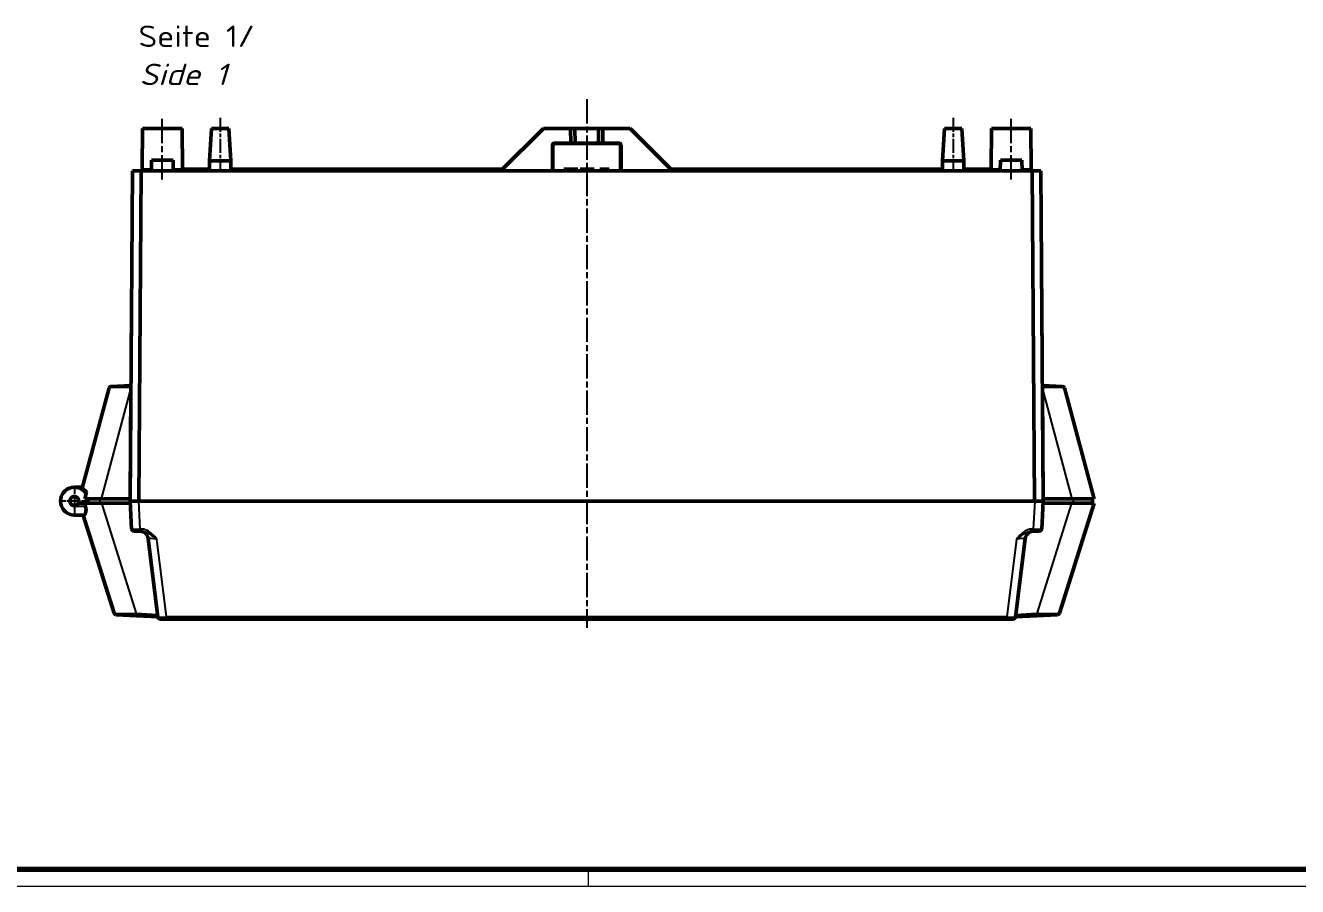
# Model space of a CAD drawing. Header units: millimetres. Extents: x 1 to 1188, y 1 to 840.
# Drawn here: x 297.7 to 594.5, y 1 to 201.8 of the extents above; entities that cross this region are included whole.
import ezdxf

# ---------------------------------------------------------------- set-up
doc = ezdxf.new("R2010")
doc.units = ezdxf.units.MM
doc.linetypes.add('CHAIN', pattern=[0.3543, 0.2362, -0.0295, 0.0591, -0.0295])
doc.linetypes.add('DASH_DOT', pattern=[0.37, 0.24, -0.06, 0.01, -0.06])
doc.layers.get('0').update_dxf_attribs({"lineweight": 25})
for name, color, linetype, lineweight in [('Mittellinie (ISO)', 1, 'DASH_DOT', 25), ('Mittelpunktmarkierung (ISO)', 1, 'DASH_DOT', 25), ('Sichtbar (ISO)', 7, 'Continuous', 50), ('Sichtbar schmal (ISO)', 1, 'Continuous', 25), ('Symbol (ISO)', 1, 'Continuous', 25)]:
    doc.layers.add(name, color=color, linetype=linetype, lineweight=lineweight)
doc.styles.add('5', font='isocpeur.ttf', dxfattribs={"width": 1.1})
doc.styles.add('Textstil245', font='isocpeui.ttf', dxfattribs={"width": 1.1})

# ---------------------------------------------------------------- blocks, each defined once
blk = doc.blocks.new('Ränder Bopla-A0-Rahmen')
at = {"color": 3, "linetype": 'Continuous', "lineweight": 70}
blk.add_line((1184, 5), (20, 5), dxfattribs=at)
at = {"color": 1, "linetype": 'Continuous', "lineweight": 18}
for p, q in [((429, 5), (429, 1)), ((1188, 1), (1, 1))]:
    blk.add_line(p, q, dxfattribs=at)

msp = doc.modelspace()

# ---------------------------------------------------------------- linework, layer by layer
at = {"layer": 'Mittellinie (ISO)', "linetype": 'CHAIN', "ltscale": 23.990969}
for p, q in [((428.6775348, 184.6825791), (428.6775348, 61.3406247)), ((329.6775348, 165.8971961), (329.6775348, 180.3015594)), ((527.6775348, 165.8971961), (527.6775348, 180.3015594))]:
    msp.add_line(p, q, dxfattribs=at)
at = {"layer": 'Mittellinie (ISO)', "linetype": 'CHAIN', "ltscale": 13.889993}
for p, q in [((343.1775348, 180.3015594), (343.1775348, 167.8015594)), ((514.1775348, 180.3015594), (514.1775348, 167.8015594))]:
    msp.add_line(p, q, dxfattribs=at)
at = {"layer": 'Mittelpunktmarkierung (ISO)', "linetype": 'CHAIN', "ltscale": 7.889472}
for p, q in [((309.1775348, 94.4515594), (309.1775348, 87.3515594)), ((312.7275348, 90.9015594), (305.6275348, 90.9015594))]:
    msp.add_line(p, q, dxfattribs=at)
at = {"layer": 'Sichtbar (ISO)'}
for p, q in [((324.9954642, 168.3971961), (325.0775348, 177.8015594)), ((325.0775348, 177.8015594), (334.2775348, 177.8015594)), ((334.3596054, 168.3971961), (334.2775348, 177.8015594)), ((341.1775348, 177.8015594), (340.6775348, 170.3015594)), ((341.1775348, 177.8015594), (345.1775348, 177.8015594)), ((345.1775348, 177.8015594), (345.6775348, 170.3015594)), ((408.6775348, 167.9015594), (418.5775348, 177.8015594)), ((424.9275348, 177.8015594), (418.5775348, 177.8015594)), ((424.9458727, 174.4015594), (424.9275348, 177.8015594)), ((424.9275348, 177.8015594), (425.9275348, 177.8015594)), ((425.9275348, 177.8015594), (425.9572832, 174.3927339)), ((425.9275348, 177.8015594), (431.4275348, 177.8015594)), ((431.4275348, 177.8015594), (431.3977864, 174.3927339)), ((431.4275348, 177.8015594), (432.4275348, 177.8015594)), ((432.4275348, 177.8015594), (432.4091969, 174.4015594)), ((438.7775348, 177.8015594), (432.4275348, 177.8015594)), ((448.6775348, 167.9015594), (438.7775348, 177.8015594)), ((512.1775348, 177.8015594), (511.6775348, 170.3015594)), ((512.1775348, 177.8015594), (516.1775348, 177.8015594)), ((516.1775348, 177.8015594), (516.6775348, 170.3015594)), ((522.9954642, 168.3971961), (523.0775348, 177.8015594)), ((523.0775348, 177.8015594), (532.2775348, 177.8015594)), ((532.3596054, 168.3971961), (532.2775348, 177.8015594)), ((420.6775348, 167.9015594), (420.6775348, 173.9015642)), ((420.7869198, 173.7921792), (420.7873683, 167.9015594)), ((421.1775491, 174.4015594), (424.9458727, 174.4015594)), ((424.9464625, 174.2922125), (421.286896, 174.2922125)), ((425.9572832, 174.3927339), (424.9458727, 174.4015594)), ((424.9464625, 174.2922125), (425.9580834, 174.3010414)), ((425.9573977, 174.3796132), (425.9572832, 174.3927339)), ((425.9580834, 174.3010414), (425.9579689, 174.3141629)), ((431.3971008, 174.3141629), (431.3969862, 174.3010414)), ((431.3969862, 174.3010414), (432.4086071, 174.2922125)), ((431.3977864, 174.3927339), (431.3976719, 174.3796132)), ((432.4091969, 174.4015594), (431.3977864, 174.3927339)), ((436.0681737, 174.2922125), (432.4086071, 174.2922125)), ((432.4091969, 174.4015594), (436.1775205, 174.4015594)), ((436.5677013, 167.9015594), (436.5681499, 173.7921792)), ((436.6775348, 173.9015642), (436.6775348, 167.9015594)), ((327.1775348, 170.4015594), (327.1338971, 167.9015594)), ((327.1775348, 170.4015594), (332.1775348, 170.4015594)), ((332.1775348, 170.4015594), (332.2211725, 167.9015594)), ((345.6775348, 170.3015594), (340.6775348, 170.3015594)), ((340.6775348, 167.9015594), (340.6775348, 170.3015594)), ((345.6775348, 167.9015594), (345.6775348, 170.3015594)), ((516.6775348, 170.3015594), (511.6775348, 170.3015594)), ((511.6775348, 167.9015594), (511.6775348, 170.3015594)), ((516.6775348, 167.9015594), (516.6775348, 170.3015594)), ((525.1775348, 170.4015594), (525.1338971, 167.9015594)), ((525.1775348, 170.4015594), (530.1775348, 170.4015594)), ((530.1775348, 170.4015594), (530.2211725, 167.9015594)), ((322.7151049, 167.9015594), (322.1775348, 90.9015594)), ((322.7151049, 167.9015594), (324.7150562, 167.9015594)), ((324.7251049, 167.9015594), (324.1875348, 90.9015594)), ((324.7150562, 167.9015594), (324.7251049, 167.9015594)), ((532.6299647, 167.9015594), (324.7251049, 167.9015594)), ((340.6775348, 168.3015594), (334.3696885, 168.3015594)), ((409.0775348, 168.3015594), (345.6775348, 168.3015594)), ((421.1775348, 168.3015594), (420.7873379, 168.3015594)), ((421.1775348, 167.9015594), (421.1775348, 168.3015594)), ((423.5270008, 168.3015594), (423.3701249, 168.3015594)), ((423.3701249, 167.9015594), (423.3701249, 168.3015594)), ((423.9125148, 168.3015594), (423.5270008, 168.3015594)), ((423.5270008, 167.9015594), (423.5270008, 168.3015594)), ((424.9956256, 168.3015594), (423.9125148, 168.3015594)), ((426.0820742, 168.3015594), (424.9956256, 168.3015594)), ((426.4642504, 168.3015594), (426.0820742, 168.3015594)), ((426.4642504, 167.9015594), (426.4642504, 168.3015594)), ((426.5877484, 168.3015594), (426.4642504, 168.3015594)), ((426.5877484, 167.9015594), (426.5877484, 168.3015594)), ((427.659177, 168.3015594), (427.1818739, 168.3015594)), ((427.1818739, 167.9015594), (427.1818739, 168.3015594)), ((428.8808058, 168.3015594), (427.659177, 168.3015594)), ((430.0073078, 168.3015594), (428.8808058, 168.3015594)), ((430.4495642, 168.3015594), (430.0073078, 168.3015594)), ((430.4495642, 167.9015594), (430.4495642, 168.3015594)), ((432.5390168, 168.3015594), (431.7780021, 168.3015594)), ((431.7780021, 167.9015594), (431.7780021, 168.3015594)), ((433.1298045, 168.3015594), (432.5390168, 168.3015594)), ((432.5390168, 167.9015594), (432.5390168, 168.3015594)), ((433.9275348, 168.3015594), (433.1298045, 168.3015594)), ((433.9275348, 167.9015594), (433.9275348, 168.3015594)), ((436.1775348, 168.3015594), (436.1775348, 167.9015594)), ((436.5677317, 168.3015594), (436.1775348, 168.3015594)), ((460.9775348, 168.3015594), (448.2775348, 168.3015594)), ((461.6267973, 168.3015594), (460.9775348, 168.3015594)), ((460.9775348, 167.9015594), (460.9775348, 168.3015594)), ((461.727532, 168.3015594), (461.6267973, 168.3015594)), ((461.6267973, 167.9015594), (461.6267973, 168.3015594)), ((461.727532, 167.9015594), (461.727532, 168.3015594)), ((511.6775348, 168.3015594), (461.727532, 168.3015594)), ((521.0775348, 168.3015594), (516.6775348, 168.3015594)), ((522.9853812, 168.3015594), (521.0775348, 168.3015594)), ((521.0775348, 167.9015594), (521.0775348, 168.3015594)), ((532.6299647, 167.9015594), (532.6400134, 167.9015594)), ((533.1675348, 90.9015594), (532.6299647, 167.9015594)), ((532.6400134, 167.9015594), (534.6399647, 167.9015594)), ((535.1775348, 90.9015594), (534.6399647, 167.9015594)), ((322.4275348, 129.9015594), (322.4498106, 129.9015594)), ((322.4275348, 129.9015594), (322.447192, 129.526478)), ((534.905259, 129.9015594), (534.9275348, 129.9015594)), ((534.9078776, 129.526478), (534.9275348, 129.9015594)), ((317.2477867, 117.2880988), (310.9812337, 93.9010044)), ((317.7045816, 117.658004), (322.3518955, 117.9015594)), ((322.1807637, 91.4015594), (322.3460513, 116.9965648)), ((322.3486818, 117.4038929), (322.3460513, 116.9965648)), ((535.0031741, 117.9015594), (539.650488, 117.658004)), ((535.0090183, 116.9965648), (535.0063878, 117.4038929)), ((535.1743059, 91.4015594), (535.0090183, 116.9965648)), ((547.0435602, 91.4015594), (540.1072829, 117.2880988)), ((322.2822563, 105.9015594), (322.2744015, 105.9014909)), ((535.0806681, 105.9014909), (535.0728133, 105.9015594)), ((309.1775348, 94.1515594), (311.0483697, 94.1515594)), ((312.014367, 92.9515309), (311.5990534, 91.4015594)), ((310.3231787, 90.4015594), (311.5495125, 90.4015594)), ((311.5495125, 90.4015594), (311.7859866, 89.6515594)), ((311.5495125, 90.4015594), (315.5778298, 90.4015594)), ((315.4878903, 91.4015594), (311.5990534, 91.4015594)), ((312.1181231, 90.9015594), (311.64454, 90.9015594)), ((312.1181231, 91.4015594), (312.1181231, 90.9015594)), ((315.4878903, 91.4015594), (322.1807637, 91.4015594)), ((322.2037387, 90.4015594), (315.5778298, 90.4015594)), ((322.1807637, 91.4015594), (322.1775348, 90.9015594)), ((322.1775348, 90.9015594), (324.1747939, 90.9015594)), ((322.1775348, 90.9015594), (322.5195568, 84.3753914)), ((533.1802757, 90.9015594), (324.1747939, 90.9015594)), ((324.1875348, 90.9015594), (533.1675348, 90.9015594)), ((533.1802757, 90.9015594), (535.1775348, 90.9015594)), ((534.8355128, 84.3753914), (535.1775348, 90.9015594)), ((541.7772398, 90.4015594), (535.1513309, 90.4015594)), ((535.1743059, 91.4015594), (541.8671793, 91.4015594)), ((535.1775348, 90.9015594), (535.1743059, 91.4015594)), ((538.9358244, 64.7621936), (547.0198854, 90.4015594)), ((541.7772398, 90.4015594), (547.0198854, 90.4015594)), ((547.0435602, 91.4015594), (541.8671793, 91.4015594)), ((546.6775348, 91.4015594), (546.6775348, 90.4015594)), ((309.1775348, 87.6515594), (311.3554833, 87.6515594)), ((311.2022559, 87.6515594), (318.4192452, 64.7621936)), ((324.5168158, 83.9015594), (323.0188715, 83.9015594)), ((324.5168158, 83.9015594), (324.7478434, 83.9015594)), ((532.6072262, 83.9015594), (532.8382538, 83.9015594)), ((534.3361981, 83.9015594), (532.8382538, 83.9015594)), ((326.3931766, 82.1452981), (328.6407079, 63.8406247)), ((528.7143617, 63.8406247), (530.961893, 82.1452981)), ((542.944676, 77.4015594), (542.9210012, 77.4015594)), ((542.944676, 77.4015594), (542.9328386, 77.4391028)), ((323.6675938, 64.1617972), (318.8699357, 64.4132318)), ((323.6675938, 64.1617972), (328.633226, 63.9015594)), ((330.6386066, 63.4015594), (329.1369809, 63.4015594)), ((330.6386066, 63.4015594), (526.716463, 63.4015594)), ((528.2180887, 63.4015594), (526.716463, 63.4015594)), ((528.7218436, 63.9015594), (533.6874758, 64.1617972)), ((538.4851339, 64.4132318), (533.6874758, 64.1617972))]:
    msp.add_line(p, q, dxfattribs=at)
msp.add_circle((309.1775348, 90.9015594), 1.05, dxfattribs=at)
for centre, radius, start, end in [((324.4954832, 168.4015594), 0.5, 270, 359.5), ((334.8595864, 168.4015594), 0.5, 180.5, 270), ((522.4954832, 168.4015594), 0.5, 270, 359.5), ((532.8595864, 168.4015594), 0.5, 180.5, 270), ((317.7307496, 117.1586892), 0.5, 93, 165), ((539.62432, 117.1586892), 0.5, 15, 87), ((309.1775348, 90.9015594), 3.25, 32.16602599, 270), ((323.0188715, 84.4015594), 0.5, 183, 270), ((324.4080843, 81.9015594), 2, 7, 90), ((532.9469853, 81.9015594), 2, 90, 173), ((534.3361981, 84.4015594), 0.5, 270, 357), ((318.8961036, 64.9125465), 0.5, 197.5, 267), ((329.1369809, 63.9015594), 0.5, 187, 270), ((528.2180887, 63.9015594), 0.5, 270, 353), ((538.458966, 64.9125465), 0.5, 273, 342.499999924)]:
    msp.add_arc(centre, radius, start, end, dxfattribs=at)
for centre, major_axis, ratio, start_param, end_param in [((421.1775396, 173.9015737), (-0.4866307, -0.114876), 0.9999574289, 4.4805594643, 6.0513748295), ((421.2869245, 173.7921887), (-0.235947, 0.4408633), 0.9999313554, 5.7918096813, 7.3626250465), ((428.6775348, 174.3796136), (2.7201371, 0), 0.0043633508, 3.141630732, 6.2831472288), ((428.6775348, 174.3141634), (2.719566, 0), 0.0043633508, 6.2831490349, 9.4248178453), ((436.0681451, 173.7921887), (0.235947, 0.4408633), 0.9999313554, 5.2037455678, 6.7745609331), ((436.17753, 173.9015737), (-0.4866307, 0.114876), 0.9999574289, 3.3734031313, 4.9442184965)]:
    msp.add_ellipse(centre, major_axis=major_axis, ratio=ratio, start_param=start_param, end_param=end_param, dxfattribs=at)
for points, knots in [([(322.3486564, 117.4038878), (322.3489018, 117.4379659), (322.3491215, 117.4719836), (322.3495518, 117.5386111), (322.3497623, 117.5712166), (322.3503287, 117.6589143), (322.350665, 117.7109961), (322.3512294, 117.7983974), (322.351456, 117.8334846), (322.3517062, 117.8722201), (322.3517753, 117.8829311), (322.3518695, 117.8975138), (322.3518945, 117.9013868), (322.3518956, 117.9015538)], [0.000000310776, 0.000000310776, 0.000000310776, 0.000000310776, 0.010222898394, 0.010222898394, 0.020449966181, 0.020449966181, 0.038943915391, 0.038943915391, 0.057457453033, 0.057457453033, 0.067749653131, 0.067749653131, 0.078039240801, 0.078039240801, 0.078039240801, 0.078039240801]), ([(535.003174, 117.9015538), (535.0031751, 117.9013867), (535.0032001, 117.8975127), (535.0032943, 117.8829259), (535.0033635, 117.8722119), (535.0036137, 117.833469), (535.0038403, 117.7983781), (535.0044048, 117.7109675), (535.0047412, 117.6588818), (535.0053075, 117.5711858), (535.005518, 117.5385859), (535.0059482, 117.4719706), (535.0061678, 117.4379594), (535.0064132, 117.4038878)], [0.000001278768, 0.000001278768, 0.000001278768, 0.000001278768, 0.010274991258, 0.010274991258, 0.02055131032, 0.02055131032, 0.039033734892, 0.039033734892, 0.057496282362, 0.057496282362, 0.06770377942, 0.06770377942, 0.077906803462, 0.077906803462, 0.077906803462, 0.077906803462]), ([(310.9812337, 93.9010044), (310.9812337, 93.9010044), (311.0390158, 93.8688375), (311.2715122, 93.7096037), (311.4454684, 93.5800505), (311.7235608, 93.3066634), (311.8306744, 93.1909042), (311.963311, 93.0208036), (311.9889515, 92.9865979), (312.014367, 92.9515309)], [-0.67488448919, -0.67488448919, -0.67488448919, -0.67488448919, -0.54079652006, -0.54079652006, -0.40670855093, -0.40670855093, -0.3400325276, -0.3400325276, -0.32401709238, -0.32401709238, -0.32401709238, -0.32401709238]), ([(311.7859866, 89.6515594), (311.8608018, 89.4142757), (311.9017266, 89.1532101), (311.8980027, 88.6691352), (311.8560769, 88.446086), (311.7431857, 88.0810284), (311.6630319, 87.9199326), (311.5026084, 87.7050365), (311.4228303, 87.6515594), (311.3554833, 87.6515594)], [-0.61931109283, -0.61931109283, -0.61931109283, -0.61931109283, -0.54467141946, -0.54467141946, -0.4700317461, -0.4700317461, -0.38951467432, -0.38951467432, -0.30899760255, -0.30899760255, -0.30899760255, -0.30899760255]), ([(311.64454, 90.9015594), (311.64454, 90.7430474), (311.6387588, 90.5852663), (311.6274896, 90.4303558), (311.6267909, 90.4207511), (311.6260708, 90.4111522), (311.6253293, 90.4015594)], [8.73006276766, 8.73006276766, 8.73006276766, 8.73006276766, 9.10598628535, 9.10598628535, 9.10598628535, 9.1292940174, 9.1292940174, 9.1292940174, 9.1292940174])]:
    msp.add_open_spline(points, degree=3, knots=knots, dxfattribs=at)
at = {"layer": 'Sichtbar schmal (ISO)'}
for p, q in [((420.6775348, 173.9015642), (420.7869198, 173.7921792)), ((421.286896, 174.2922125), (421.1775491, 174.4015594)), ((436.1775205, 174.4015594), (436.0681737, 174.2922125)), ((436.5681499, 173.7921792), (436.6775348, 173.9015642)), ((324.1774861, 90.9015594), (324.7150562, 167.9015594)), ((324.9954642, 168.3971961), (327.1425485, 168.3971961)), ((332.2125211, 168.3971961), (334.3596054, 168.3971961)), ((423.9125148, 167.9015594), (423.9125148, 168.3015594)), ((424.9956256, 167.9015594), (424.9956256, 168.3015594)), ((426.0820742, 167.9015594), (426.0820742, 168.3015594)), ((427.659177, 167.9015594), (427.659177, 168.3015594)), ((428.8808058, 167.9015594), (428.8808058, 168.3015594)), ((430.0073078, 167.9015594), (430.0073078, 168.3015594)), ((433.1298045, 167.9015594), (433.1298045, 168.3015594)), ((522.9954642, 168.3971961), (525.1425485, 168.3971961)), ((530.2125211, 168.3971961), (532.3596054, 168.3971961)), ((532.6400134, 167.9015594), (533.1775835, 90.9015594)), ((315.4878903, 91.4015594), (322.3460513, 116.9965648)), ((322.3486564, 117.4038878), (317.2477867, 117.2880988)), ((540.1072829, 117.2880988), (535.0064132, 117.4038878)), ((535.0090183, 116.9965648), (541.8671793, 91.4015594)), ((309.1775348, 89.6515594), (309.1775348, 87.6515594)), ((311.7859866, 89.6515594), (309.1775348, 89.6515594)), ((315.1775348, 90.4015594), (315.1775348, 91.4015594)), ((323.6937617, 64.6611119), (315.5778298, 90.4015594)), ((324.5168158, 84.3753914), (324.1747939, 90.9015594)), ((533.1802757, 90.9015594), (532.8382538, 84.3753914)), ((541.7772398, 90.4015594), (533.6613079, 64.6611119)), ((542.1775348, 91.4015594), (542.1775348, 90.4015594)), ((324.5168158, 84.3753914), (324.5168158, 83.9015594)), ((324.7478434, 84.3753914), (324.5168158, 84.3753914)), ((324.7478434, 84.3753914), (324.7478434, 83.9015594)), ((532.8382538, 84.3753914), (532.6072262, 84.3753914)), ((532.6072262, 83.9015594), (532.6072262, 84.3753914)), ((532.8382538, 83.9015594), (532.8382538, 84.3753914)), ((330.6386066, 63.8753914), (328.4124194, 82.0062313)), ((528.9426502, 82.0062313), (526.716463, 63.8753914)), ((318.4192452, 64.7621936), (323.6937617, 64.6611119)), ((323.6937617, 64.6611119), (323.6675938, 64.1617972)), ((328.5713513, 64.4054883), (323.6937617, 64.6611119)), ((330.6386066, 63.8753914), (330.6386066, 63.4015594)), ((526.716463, 63.8753914), (330.6386066, 63.8753914)), ((526.716463, 63.4015594), (526.716463, 63.8753914)), ((533.6613079, 64.6611119), (528.7837183, 64.4054883)), ((533.6613079, 64.6611119), (538.9358244, 64.7621936)), ((533.6874758, 64.1617972), (533.6613079, 64.6611119))]:
    msp.add_line(p, q, dxfattribs=at)
msp.add_arc((309.1775348, 90.9015594), 1.25, 336.421821522, 270, dxfattribs=at)
for centre, major_axis, ratio, start_param, end_param in [((324.5209301, 84.4015594), (-2.0013737, -0.0261546), 0.0130459482, 0.0005128693, 1.5685701403), ((532.8341395, 84.4015594), (-2.0013737, 0.0261546), 0.0130459482, 1.5730225136, 3.1410797852), ((328.4381236, 81.9015594), (-2.044951, 0.2449645), 0.0489853504, 4.7308265703, 6.2952447003), ((528.916946, 81.9015594), (2.044951, 0.2449645), 0.0489853504, 6.271125914, 7.8355440433), ((330.6482457, 63.9015594), (-2.0075402, -0.0609041), 0.0128775041, 0.0011860668, 1.5656042017), ((526.7068239, 63.9015594), (-2.0075402, 0.0609041), 0.0128775041, 1.5759884524, 3.1404065879)]:
    msp.add_ellipse(centre, major_axis=major_axis, ratio=ratio, start_param=start_param, end_param=end_param, dxfattribs=at)
for points, knots in [([(328.4124194, 82.0062313), (328.081246, 82.4248786), (327.7385985, 82.8445723), (326.9992265, 83.5419387), (326.6069259, 83.8326426), (325.8982875, 84.1704726), (325.6101675, 84.2676527), (325.1253149, 84.3575059), (324.9359595, 84.3753914), (324.7478434, 84.3753914)], [-0.0038308275, -0.0038308275, -0.0038308275, -0.0038308275, 1.5989181821, 1.5989181821, 3.043649697, 3.043649697, 3.9466068939, 3.9466068939, 4.5109551419, 4.5109551419, 4.5109551419, 4.5109551419]), ([(324.7478434, 83.9015594), (324.9045042, 83.9015594), (325.0633198, 83.887251), (325.4746899, 83.8153684), (325.7237539, 83.7376243), (326.3589339, 83.4673604), (326.7351766, 83.2347972), (327.5365978, 82.6769041), (327.9751101, 82.3411491), (328.4124194, 82.0062313)], [-0.0038308423, -0.0038308423, -0.0038308423, -0.0038308423, 0.5605174057, 0.5605174057, 1.4634746026, 1.4634746026, 2.9082061175, 2.9082061175, 4.5109551295, 4.5109551295, 4.5109551295, 4.5109551295]), ([(532.6072262, 84.3753914), (532.4191101, 84.3753914), (532.2297547, 84.3575059), (531.7449021, 84.2676527), (531.4567822, 84.1704726), (530.7481438, 83.8326426), (530.3558431, 83.5419388), (529.6164711, 82.8445724), (529.2738236, 82.4248786), (528.9426502, 82.0062313)], [0, 0, 0, 0, 0.5643482377, 0.5643482377, 1.4673054181, 1.4673054181, 2.9120369066, 2.9120369066, 4.514785891, 4.514785891, 4.514785891, 4.514785891]), ([(528.9426502, 82.0062313), (529.3799595, 82.3411491), (529.8184719, 82.6769041), (530.619893, 83.2347973), (530.9961358, 83.4673604), (531.6313157, 83.7376243), (531.8803797, 83.8153684), (532.2917498, 83.887251), (532.4505654, 83.9015594), (532.6072262, 83.9015594)], [0.0000000143, 0.0000000143, 0.0000000143, 0.0000000143, 1.6027489951, 1.6027489951, 3.0474804837, 3.0474804837, 3.950437664, 3.950437664, 4.5147859018, 4.5147859018, 4.5147859018, 4.5147859018])]:
    msp.add_open_spline(points, degree=3, knots=knots, dxfattribs=at)

# ---------------------------------------------------------------- block references
msp.add_blockref('Ränder Bopla-A0-Rahmen', (0, 0))

# ---------------------------------------------------------------- texts
at = {"layer": 'Symbol (ISO)', "color": 3, "char_height": 5, "attachment_point": 7}
for s, insert, style in [('Seite 1/', (324.1366961, 196.833141), '5'), ('Side 1', (324.3526967, 187.9302402), 'Textstil245')]:
    msp.add_mtext(s, dxfattribs=dict(at, insert=insert, style=style))

doc.saveas('drawing.dxf')
